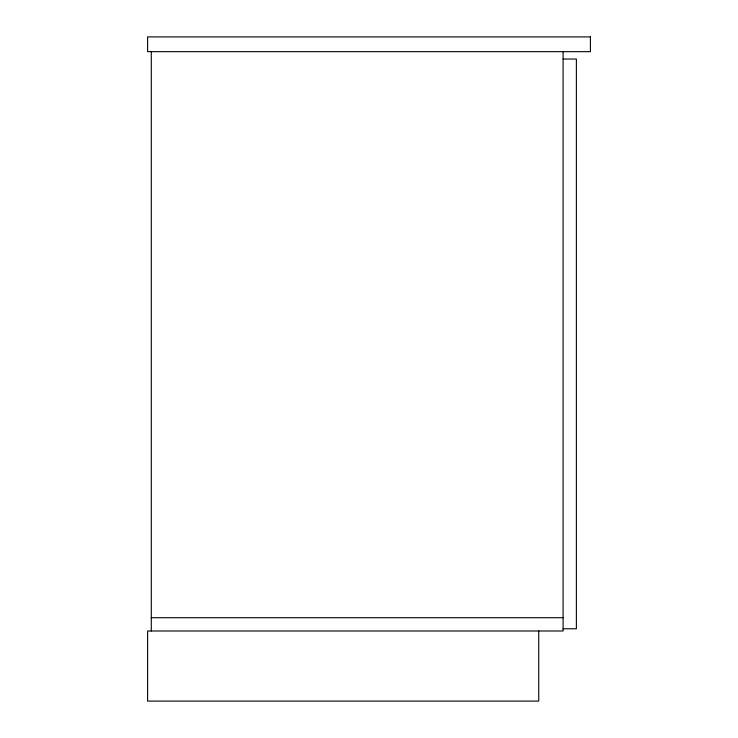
<?xml version="1.0" encoding="UTF-8"?>
<svg xmlns="http://www.w3.org/2000/svg" width="738" height="738" viewBox="0 0 738 738"><rect width="100%" height="100%" fill="white"/><g stroke="black" fill="none" stroke-linecap="round" stroke-linejoin="round"><path stroke-width="1.11" d="M563.094 59.04L576.378 59.04L576.378 628.776L563.094 628.776M151.29 617.706L563.094 617.706M563.094 51.66L563.094 630.99L147.6 630.99L147.6 701.1L538.74 701.1L538.74 630.99M151.29 51.66L151.29 630.99M590.4 36.9L147.6 36.9L147.6 51.66L590.4 51.66L590.4 36.9"/></g></svg>
